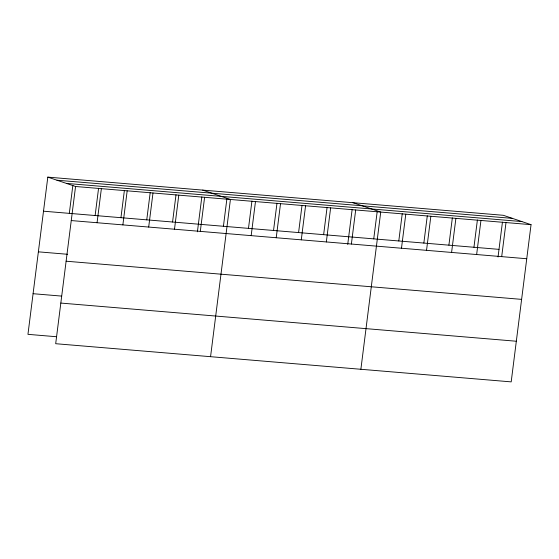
<?xml version="1.0" encoding="UTF-8"?>
<svg xmlns="http://www.w3.org/2000/svg" width="559" height="559" viewBox="0 0 559 559"><rect width="100%" height="100%" fill="white"/><g stroke="black" fill="none" stroke-linecap="round" stroke-linejoin="round"><path stroke-width="0.84" d="M47.808 177.126L75.556 186.496L55.69 343.708L511.192 381.874L531.05 224.662L503.31 215.292L47.808 177.126L27.95 334.338L56.34 336.721M69.316 213.363L72.866 185.253M95.128 215.522L98.573 188.264M97.063 222.734L101.368 188.656M120.94 217.689L124.384 190.43M122.875 224.893L127.179 190.822M146.751 219.848L150.196 192.589M148.687 227.059L152.991 192.981M172.563 222.014L176.008 194.756M174.492 229.218L178.796 195.147M197.411 231.796L201.82 196.915M200.304 231.384L204.608 197.306M223.425 226.276L226.87 199.018M210.561 356.684L230.42 199.472L202.679 190.102M248.482 228.372L251.92 201.114M251.173 235.639L255.477 201.568M273.533 230.476L276.978 203.217M276.223 237.743L280.527 203.672M298.583 232.572L302.028 205.314M301.273 239.839L305.577 205.768M323.633 234.668L327.078 207.41M326.33 241.942L330.635 207.864M347.726 244.388L352.135 209.513M351.38 244.038L355.685 209.967M373.74 238.868L377.185 211.609M360.876 369.282L380.735 212.064L352.995 202.7M398.791 240.971L402.235 213.713M401.481 248.238L405.785 214.167M423.848 243.067L427.293 215.809M426.538 250.334L430.842 216.263M448.898 245.163L452.343 217.905M451.588 252.437L455.892 218.359M473.948 247.267L477.393 220.008M476.638 254.534L480.943 220.463M498.041 256.986L502.443 222.105M501.696 256.637L506 222.559M56.969 180.215L512.463 218.38M66.395 183.401L521.896 221.567M75.556 186.496L531.05 224.662M43.504 211.197L499.005 249.363M71.252 220.567L526.746 258.733M38.375 251.836L67.625 254.289M66.116 261.207L521.61 299.372M33.086 293.706L61.476 296.081M60.826 303.069L516.32 341.235"/></g></svg>
